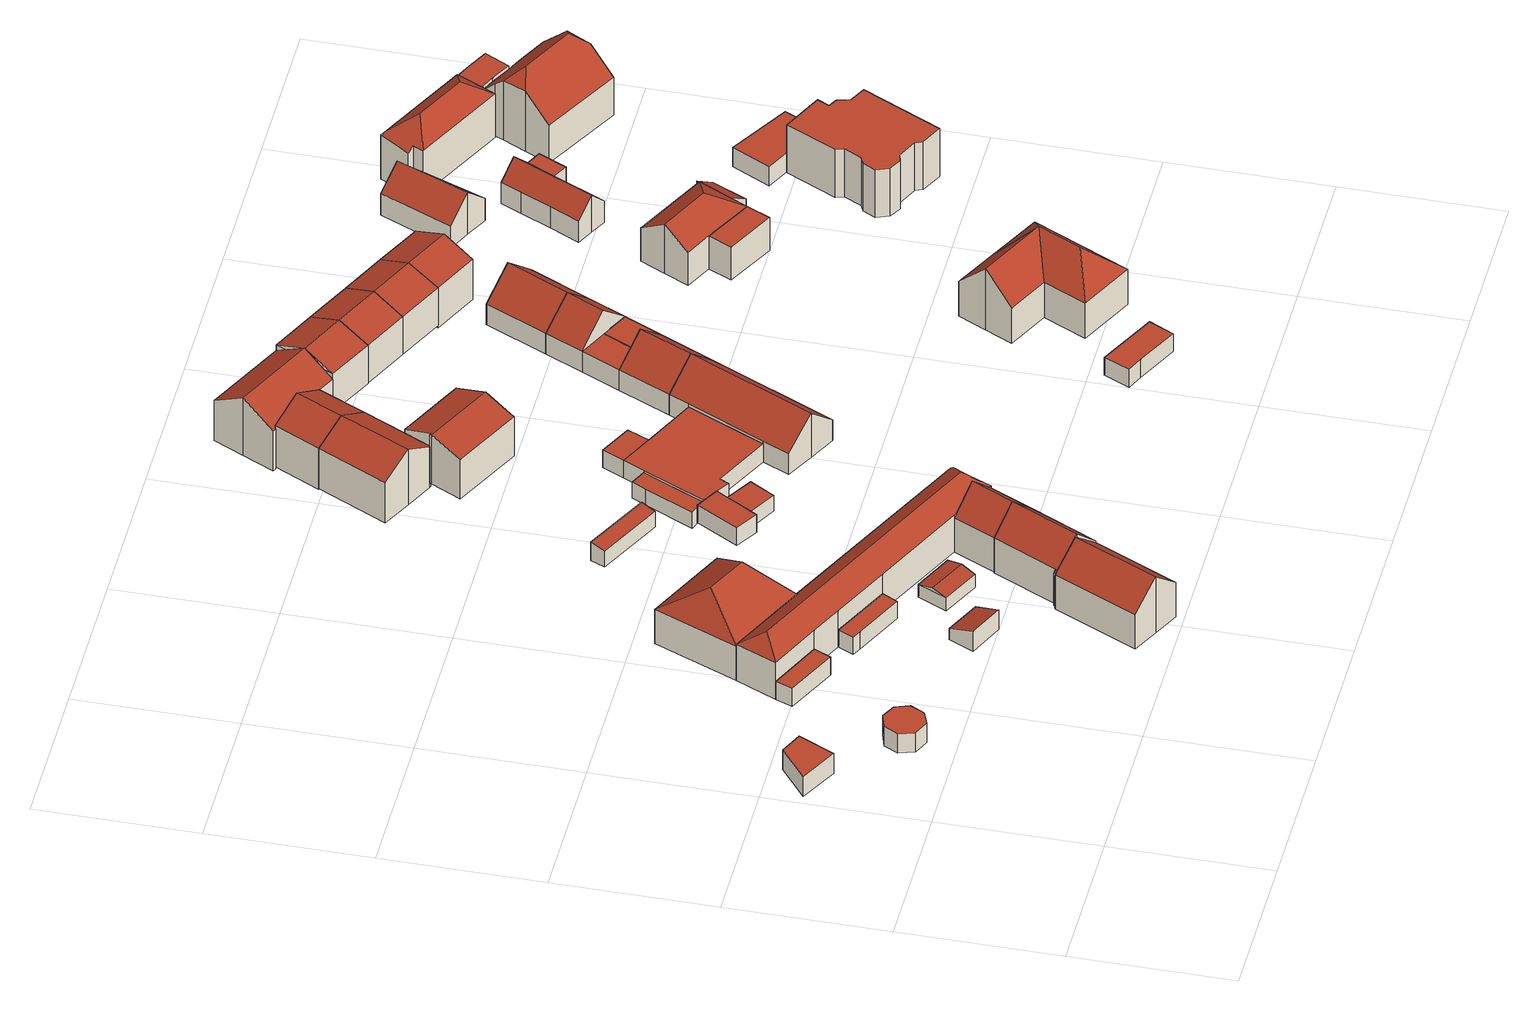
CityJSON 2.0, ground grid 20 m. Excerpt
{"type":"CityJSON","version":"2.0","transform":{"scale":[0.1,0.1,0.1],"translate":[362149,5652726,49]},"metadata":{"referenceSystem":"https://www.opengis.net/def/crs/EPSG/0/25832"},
"CityObjects":{
"building1":{"type":"Building","attributes":{"Geometrietyp2DReferenz":"3000","Gemeindeschluessel":"05315000","function":"31001_2723","roofType":"1000","measuredHeight":2.85,"storeysAboveGround":1},"address":[{"country":"Germany","locality":"Köln","thoroughfareNumber":"23","thoroughfareName":"Am Kunstfeld"}],"geometry":[{"type":"Solid","lod":"2","boundaries":[[[[0,1,2,3]],[[4,5,1,0]],[[6,7,5,4]],[[3,2,7,6]],[[4,0,3,6]],[[1,5,7,2]]]],"semantics":{"surfaces":[{"type":"WallSurface"},{"type":"RoofSurface"},{"type":"GroundSurface"}],"values":[[0,0,0,0,1,2]]}}]},
"building2":{"type":"Building","attributes":{"Geometrietyp2DReferenz":"3000","Gemeindeschluessel":"05315000","function":"31001_2740","roofType":"1000","measuredHeight":2.87,"storeysAboveGround":1},"address":[{"country":"Germany","locality":"Köln","thoroughfareNumber":"23","thoroughfareName":"Am Kunstfeld"}],"geometry":[{"type":"Solid","lod":"2","boundaries":[[[[8,9,10,11]],[[12,13,9,8]],[[14,15,13,12]],[[16,17,15,14]],[[18,19,17,16]],[[20,21,19,18]],[[22,23,21,20]],[[11,10,23,22]],[[20,18,16,14,12,8,11,22]],[[9,13,15,17,19,21,23,10]]]],"semantics":{"surfaces":[{"type":"WallSurface"},{"type":"RoofSurface"},{"type":"GroundSurface"}],"values":[[0,0,0,0,0,0,0,0,1,2]]}}]},
"building3":{"type":"Building","attributes":{"Geometrietyp2DReferenz":"3000","Gemeindeschluessel":"05315000","function":"31001_1010","roofType":"1000","measuredHeight":2.62,"storeysAboveGround":1},"address":[{"country":"Germany","locality":"Köln","thoroughfareNumber":"29","thoroughfareName":"Am Kunstfeld"}],"geometry":[{"type":"Solid","lod":"2","boundaries":[[[[24,25,26,27]],[[28,29,25,24]],[[30,31,29,28]],[[27,26,31,30]],[[28,24,27,30]],[[25,29,31,26]]]],"semantics":{"surfaces":[{"type":"WallSurface"},{"type":"RoofSurface"},{"type":"GroundSurface"}],"values":[[0,0,0,0,1,2]]}}]},
"building4":{"type":"Building","attributes":{"Geometrietyp2DReferenz":"3000","Gemeindeschluessel":"05315000","function":"31001_2000","roofType":"2100","measuredHeight":2.95,"storeysAboveGround":1},"address":[{"country":"Germany","locality":"Köln","thoroughfareNumber":"25","thoroughfareName":"Am Kunstfeld"}],"geometry":[{"type":"Solid","lod":"2","boundaries":[[[[32,33,34,35]],[[36,37,33,32]],[[38,39,37,36]],[[35,34,39,38]],[[36,32,35,38]],[[33,37,39,34]]]],"semantics":{"surfaces":[{"type":"WallSurface"},{"type":"RoofSurface"},{"type":"GroundSurface"}],"values":[[0,0,0,0,1,2]]}}]},
"building5":{"type":"Building","attributes":{"Geometrietyp2DReferenz":"3000","Gemeindeschluessel":"05315000","function":"31001_1010","roofType":"1000","measuredHeight":2.53,"storeysAboveGround":1},"address":[{"country":"Germany","locality":"Köln","thoroughfareNumber":"23","thoroughfareName":"Am Kunstfeld"}],"geometry":[{"type":"Solid","lod":"2","boundaries":[[[[40,41,42,43]],[[44,45,41,40]],[[46,47,45,44]],[[48,49,47,46]],[[43,42,49,48]],[[46,44,40,43,48]],[[41,45,47,49,42]]]],"semantics":{"surfaces":[{"type":"WallSurface"},{"type":"RoofSurface"},{"type":"GroundSurface"}],"values":[[0,0,0,0,0,1,2]]}}]},
"building6":{"type":"Building","attributes":{"Geometrietyp2DReferenz":"3000","Gemeindeschluessel":"05315000","function":"31001_1120","roofType":"3200","measuredHeight":9.01,"storeysAboveGround":1},"address":[{"country":"Germany","locality":"Köln","thoroughfareNumber":"39","thoroughfareName":"Am Kunstfeld"}],"geometry":[{"type":"Solid","lod":"2","boundaries":[[[[50,51,52,53]],[[54,55,51,50]],[[56,57,55,54]],[[58,59,57,56]],[[53,52,59,58]],[[60,54,50,61]],[[50,53,61]],[[61,53,58,60]],[[58,56,54,60]],[[51,55,57,59,52]]]],"semantics":{"surfaces":[{"type":"WallSurface"},{"type":"RoofSurface"},{"type":"GroundSurface"}],"values":[[0,0,0,0,0,1,1,1,1,2]]}}]},
"building7":{"type":"Building","attributes":{"Geometrietyp2DReferenz":"3000","Gemeindeschluessel":"05315000","function":"31001_1010","roofType":"3100","measuredHeight":8.14,"storeysAboveGround":2},"address":[{"country":"Germany","locality":"Köln","thoroughfareNumber":"23","thoroughfareName":"Am Kunstfeld"}],"geometry":[{"type":"Solid","lod":"2","boundaries":[[[[62,63,64,65]],[[66,67,63,62]],[[68,69,67,66]],[[70,71,69,68]],[[72,73,71,70]],[[74,75,73,72]],[[76,77,75,74]],[[65,64,77,76]],[[70,68,66,62,65,72]],[[76,74,72,65]],[[63,67,69,71,73,75,77,64]]]],"semantics":{"surfaces":[{"type":"WallSurface"},{"type":"RoofSurface"},{"type":"GroundSurface"}],"values":[[0,0,0,0,0,0,0,0,1,1,2]]}}]},
"building8":{"type":"Building","attributes":{"Geometrietyp2DReferenz":"3000","Gemeindeschluessel":"05315000","function":"31001_1010","roofType":"3200","measuredHeight":7.29,"storeysAboveGround":2},"address":[{"country":"Germany","locality":"Köln","thoroughfareNumber":"37","thoroughfareName":"Am Kunstfeld"},{"country":"Germany","locality":"Köln","thoroughfareNumber":"33","thoroughfareName":"Am Kunstfeld"},{"country":"Germany","locality":"Köln","thoroughfareNumber":"29","thoroughfareName":"Am Kunstfeld"},{"country":"Germany","locality":"Köln","thoroughfareNumber":"31","thoroughfareName":"Am Kunstfeld"},{"country":"Germany","locality":"Köln","thoroughfareNumber":"35","thoroughfareName":"Am Kunstfeld"},{"country":"Germany","locality":"Köln","thoroughfareNumber":"37a","thoroughfareName":"Am Kunstfeld"}],"geometry":[{"type":"Solid","lod":"2","boundaries":[[[[78,41,79,80]],[[81,42,41,78]],[[82,25,42,81]],[[83,26,25,82]],[[84,52,26,83]],[[85,59,52,84]],[[86,57,59,85]],[[87,88,57,86]],[[89,90,88,87]],[[91,92,90,89]],[[93,94,92,91]],[[80,79,94,93]],[[95,89,87,86,85,84,96]],[[84,83,96]],[[96,83,82,81,78,80,93,95]],[[93,91,89,95]],[[41,42,25,26,52,59,57,88,90,92,94,79]]]],"semantics":{"surfaces":[{"type":"WallSurface"},{"type":"RoofSurface"},{"type":"GroundSurface"}],"values":[[0,0,0,0,0,0,0,0,0,0,0,0,1,1,1,1,2]]}}]},
"building9":{"type":"Building","attributes":{"Geometrietyp2DReferenz":"3000","Gemeindeschluessel":"05315000","function":"31001_2463","roofType":"3100","measuredHeight":2.42,"storeysAboveGround":1},"address":[{"country":"Germany","locality":"Köln","thoroughfareNumber":"27","thoroughfareName":"Am Kunstfeld"}],"geometry":[{"type":"Solid","lod":"2","boundaries":[[[[97,98,99,100]],[[101,102,98,97]],[[103,104,102,101]],[[100,99,104,103]],[[97,105,101]],[[103,106,100]],[[100,106,105,97]],[[101,105,106,103]],[[98,102,104,99]]]],"semantics":{"surfaces":[{"type":"WallSurface"},{"type":"RoofSurface"},{"type":"GroundSurface"}],"values":[[0,0,0,0,0,0,1,1,2]]}}]},
"building10":{"type":"Building","attributes":{"Geometrietyp2DReferenz":"3000","Gemeindeschluessel":"05315000","function":"31001_1010","roofType":"3100","measuredHeight":8.28,"storeysAboveGround":2},"address":[{"country":"Germany","locality":"Köln","thoroughfareNumber":"25","thoroughfareName":"Am Kunstfeld"}],"geometry":[{"type":"Solid","lod":"2","boundaries":[[[[107,108,109,110]],[[111,112,108,107]],[[113,114,112,111]],[[115,116,114,113]],[[117,118,116,115]],[[119,120,118,117]],[[121,122,120,119]],[[123,124,122,121]],[[125,126,124,123]],[[110,109,126,125]],[[119,117,115,113,111,107,110,121]],[[125,123,121,110]],[[108,112,114,116,118,120,122,124,126,109]]]],"semantics":{"surfaces":[{"type":"WallSurface"},{"type":"RoofSurface"},{"type":"GroundSurface"}],"values":[[0,0,0,0,0,0,0,0,0,0,1,1,2]]}}]},
"building11":{"type":"Building","attributes":{"Geometrietyp2DReferenz":"3000","Gemeindeschluessel":"05315000","function":"31001_1010","roofType":"3100","measuredHeight":8.18,"storeysAboveGround":2},"address":[{"country":"Germany","locality":"Köln","thoroughfareNumber":"27","thoroughfareName":"Am Kunstfeld"}],"geometry":[{"type":"Solid","lod":"2","boundaries":[[[[123,127,94,128]],[[119,129,127,123]],[[130,79,129,119]],[[128,94,79,130]],[[123,121,119]],[[130,131,128]],[[128,131,121,123]],[[119,121,131,130]],[[127,129,79,94]]]],"semantics":{"surfaces":[{"type":"WallSurface"},{"type":"RoofSurface"},{"type":"GroundSurface"}],"values":[[0,0,0,0,0,0,1,1,2]]}}]},
"building12":{"type":"Building","attributes":{"Geometrietyp2DReferenz":"3000","Gemeindeschluessel":"05315000","function":"31001_2612","roofType":"2100","measuredHeight":2.7,"storeysAboveGround":1},"address":[{"country":"Germany","locality":"Köln","thoroughfareNumber":"23","thoroughfareName":"Am Kunstfeld"}],"geometry":[{"type":"Solid","lod":"2","boundaries":[[[[132,133,134,135]],[[136,137,133,132]],[[138,139,137,136]],[[135,134,139,138]],[[136,132,135,138]],[[133,137,139,134]]]],"semantics":{"surfaces":[{"type":"WallSurface"},{"type":"RoofSurface"},{"type":"GroundSurface"}],"values":[[0,0,0,0,1,2]]}}]},
"building13":{"type":"Building","attributes":{"Geometrietyp2DReferenz":"3000","Gemeindeschluessel":"05315000","function":"31001_2463","roofType":"1000","measuredHeight":2.66,"storeysAboveGround":1},"address":[{"country":"Germany","locality":"Köln","thoroughfareNumber":"41","thoroughfareName":"Am Kunstfeld"}],"geometry":[{"type":"Solid","lod":"2","boundaries":[[[[140,141,142,143]],[[144,145,141,140]],[[146,147,145,144]],[[148,149,147,146]],[[150,151,149,148]],[[152,153,151,150]],[[143,142,153,152]],[[150,148,146,144,140,143,152]],[[141,145,147,149,151,153,142]]]],"semantics":{"surfaces":[{"type":"WallSurface"},{"type":"RoofSurface"},{"type":"GroundSurface"}],"values":[[0,0,0,0,0,0,0,1,2]]}}]},
"building14":{"type":"Building","attributes":{"Geometrietyp2DReferenz":"3000","Gemeindeschluessel":"05315000","function":"31001_2000","roofType":"1000","measuredHeight":2.27,"storeysAboveGround":1},"address":[{"country":"Germany","locality":"Köln","thoroughfareNumber":"23","thoroughfareName":"Am Kunstfeld"}],"geometry":[{"type":"Solid","lod":"2","boundaries":[[[[154,145,147,155]],[[156,157,145,154]],[[158,159,157,156]],[[160,149,159,158]],[[155,147,149,160]],[[158,156,154,155,160]],[[145,157,159,149,147]]]],"semantics":{"surfaces":[{"type":"WallSurface"},{"type":"RoofSurface"},{"type":"GroundSurface"}],"values":[[0,0,0,0,0,1,2]]}}]},
"building15":{"type":"Building","attributes":{"Gemeindeschluessel":"05315000","Geometrietyp2DReferenz":"3000","function":"31001_1120"},"address":[{"country":"Germany","locality":"Köln","thoroughfareNumber":"41","thoroughfareName":"Am Kunstfeld"}],"children":["building15-1","building15-2","building15-3"]},
"building15-1":{"type":"BuildingPart","attributes":{"roofType":"1000","measuredHeight":2.6,"storeysAboveGround":1},"parents":["building15"],"geometry":[{"type":"MultiSurface","lod":"2","boundaries":[[[161,162,163,164]],[[165,166,162,161]],[[167,168,166,165]],[[169,170,171,172]],[[173,174,175,176]],[[177,178,174,173]],[[164,163,178,177]],[[173,176,169,172,167,165,161,164,177]],[[162,166,168,171,170,175,174,178,163]],[[167,172,179,180,181]],[[181,180,182,168]],[[180,179,171,182]],[[176,175,170,169]]],"semantics":{"surfaces":[{"type":"WallSurface"},{"type":"RoofSurface"},{"type":"GroundSurface"},{"type":"ClosureSurface"}],"values":[0,0,0,0,0,0,0,1,2,0,3,3,3]}}]},
"building15-2":{"type":"BuildingPart","attributes":{"roofType":"1000","measuredHeight":2.33,"storeysAboveGround":1},"parents":["building15"],"geometry":[{"type":"Solid","lod":"2","boundaries":[[[[181,168,182,180]],[[183,184,168,181]],[[185,186,184,183]],[[187,188,186,185]],[[189,190,188,187]],[[179,171,190,189]],[[189,187,185,183,181,180,179]],[[168,184,186,188,190,171,182]],[[171,179,180,182]]]],"semantics":{"surfaces":[{"type":"WallSurface"},{"type":"RoofSurface"},{"type":"GroundSurface"},{"type":"ClosureSurface"}],"values":[[0,0,0,0,0,0,1,2,3]]}}]},
"building15-3":{"type":"BuildingPart","attributes":{"roofType":"1000","measuredHeight":2.6,"storeysAboveGround":1},"parents":["building15"],"geometry":[{"type":"Solid","lod":"2","boundaries":[[[[191,192,170,169]],[[193,194,192,191]],[[176,175,194,193]],[[193,191,169,176]],[[192,194,175,170]],[[169,170,175,176]]]],"semantics":{"surfaces":[{"type":"WallSurface"},{"type":"RoofSurface"},{"type":"GroundSurface"},{"type":"ClosureSurface"}],"values":[[0,0,0,1,2,3]]}}]},
"building16":{"type":"Building","attributes":{"Geometrietyp2DReferenz":"3000","Gemeindeschluessel":"05315000","function":"31001_1010","roofType":"3100","measuredHeight":8.12,"storeysAboveGround":1},"address":[{"country":"Germany","locality":"Köln","thoroughfareNumber":"43d","thoroughfareName":"Am Kunstfeld"}],"geometry":[{"type":"Solid","lod":"2","boundaries":[[[[195,196,197,198]],[[199,200,196,195]],[[201,202,200,199]],[[203,204,202,201]],[[205,206,204,203]],[[207,208,206,205]],[[209,210,208,207]],[[211,212,210,209]],[[198,197,212,211]],[[199,195,198,201]],[[211,209,207,205,203,201,198]],[[196,200,202,204,206,208,210,212,197]]]],"semantics":{"surfaces":[{"type":"WallSurface"},{"type":"RoofSurface"},{"type":"GroundSurface"}],"values":[[0,0,0,0,0,0,0,0,0,1,1,2]]}}]},
"building17":{"type":"Building","attributes":{"Geometrietyp2DReferenz":"3000","Gemeindeschluessel":"05315000","function":"31001_1010","roofType":"3100","measuredHeight":7.18,"storeysAboveGround":1},"address":[{"country":"Germany","locality":"Köln","thoroughfareNumber":"43c","thoroughfareName":"Am Kunstfeld"}],"geometry":[{"type":"Solid","lod":"2","boundaries":[[[[213,214,215,216]],[[217,218,214,213]],[[219,220,218,217]],[[221,222,220,219]],[[223,224,222,221]],[[225,226,224,223]],[[227,228,226,225]],[[216,215,228,227]],[[216,227,225,213]],[[223,221,219,217,213,225]],[[214,218,220,222,224,226,228,215]]]],"semantics":{"surfaces":[{"type":"WallSurface"},{"type":"RoofSurface"},{"type":"GroundSurface"}],"values":[[0,0,0,0,0,0,0,0,1,1,2]]}}]},
"building18":{"type":"Building","attributes":{"Geometrietyp2DReferenz":"3000","Gemeindeschluessel":"05315000","function":"31001_1010","roofType":"3100","measuredHeight":8.17,"storeysAboveGround":1},"address":[{"country":"Germany","locality":"Köln","thoroughfareNumber":"43e","thoroughfareName":"Am Kunstfeld"}],"geometry":[{"type":"Solid","lod":"2","boundaries":[[[[199,229,230,201]],[[231,232,229,199]],[[233,234,232,231]],[[235,236,234,233]],[[237,238,236,235]],[[205,239,238,237]],[[203,240,239,205]],[[201,230,240,203]],[[233,231,199,201,235]],[[203,205,237,235,201]],[[229,232,234,236,238,239,240,230]]]],"semantics":{"surfaces":[{"type":"WallSurface"},{"type":"RoofSurface"},{"type":"GroundSurface"}],"values":[[0,0,0,0,0,0,0,0,1,1,2]]}}]},
"building19":{"type":"Building","attributes":{"Geometrietyp2DReferenz":"3000","Gemeindeschluessel":"05315000","function":"31001_2081","roofType":"3100","measuredHeight":6.49,"storeysAboveGround":1},"address":[{"country":"Germany","locality":"Köln","thoroughfareNumber":"41","thoroughfareName":"Am Kunstfeld"}],"geometry":[{"type":"Solid","lod":"2","boundaries":[[[[241,242,243,244]],[[245,178,242,241]],[[246,174,178,245]],[[247,248,174,246]],[[249,250,248,247]],[[251,252,250,249]],[[253,254,252,251]],[[244,243,254,253]],[[247,246,245,241,244,249]],[[253,251,249,244]],[[242,178,174,248,250,252,254,243]]]],"semantics":{"surfaces":[{"type":"WallSurface"},{"type":"RoofSurface"},{"type":"GroundSurface"}],"values":[[0,0,0,0,0,0,0,0,1,1,2]]}}]},
"building20":{"type":"Building","attributes":{"Geometrietyp2DReferenz":"3000","Gemeindeschluessel":"05315000","function":"31001_1010","roofType":"3100","measuredHeight":8.32,"storeysAboveGround":1},"address":[{"country":"Germany","locality":"Köln","thoroughfareNumber":"43f","thoroughfareName":"Am Kunstfeld"}],"geometry":[{"type":"Solid","lod":"2","boundaries":[[[[255,256,257,258]],[[259,260,256,255]],[[261,262,260,259]],[[263,264,262,261]],[[265,266,264,263]],[[267,268,266,265]],[[269,270,268,267]],[[271,272,270,269]],[[273,274,272,271]],[[258,257,274,273]],[[261,259,255,258,273,271,269,263]],[[267,265,263,269]],[[256,260,262,264,266,268,270,272,274,257]]]],"semantics":{"surfaces":[{"type":"WallSurface"},{"type":"RoofSurface"},{"type":"GroundSurface"}],"values":[[0,0,0,0,0,0,0,0,0,0,1,1,2]]}}]},
"building21":{"type":"Building","attributes":{"Geometrietyp2DReferenz":"3000","Gemeindeschluessel":"05315000","function":"31001_2463","roofType":"1000","measuredHeight":2.58,"storeysAboveGround":1},"address":[{"country":"Germany","locality":"Köln","thoroughfareNumber":"21c","thoroughfareName":"Am Kunstfeld"}],"geometry":[{"type":"Solid","lod":"2","boundaries":[[[[275,276,277,278]],[[279,280,276,275]],[[281,282,280,279]],[[283,284,282,281]],[[278,277,284,283]],[[281,279,275,278,283]],[[276,280,282,284,277]]]],"semantics":{"surfaces":[{"type":"WallSurface"},{"type":"RoofSurface"},{"type":"GroundSurface"}],"values":[[0,0,0,0,0,1,2]]}}]},
"building22":{"type":"Building","attributes":{"Gemeindeschluessel":"05315000","Geometrietyp2DReferenz":"3000","function":"31001_1010"},"address":[{"country":"Germany","locality":"Köln","thoroughfareNumber":"43","thoroughfareName":"Am Kunstfeld"}],"children":["building22-1","building22-2"]},
"building22-1":{"type":"BuildingPart","attributes":{"roofType":"3100","measuredHeight":6.46,"storeysAboveGround":1},"parents":["building22"],"geometry":[{"type":"MultiSurface","lod":"2","boundaries":[[[251,252,285,286]],[[247,248,252,251]],[[287,288,248,247]],[[251,249,247]],[[287,289,286]],[[286,289,249,251]],[[247,249,289,287]],[[252,248,288,285]],[[287,290,291,288]],[[285,291,290,286]]],"semantics":{"surfaces":[{"type":"WallSurface"},{"type":"RoofSurface"},{"type":"GroundSurface"},{"type":"ClosureSurface"}],"values":[0,0,0,0,0,1,1,2,0,3]}}]},
"building22-2":{"type":"BuildingPart","attributes":{"roofType":"1000","measuredHeight":2.99,"storeysAboveGround":1},"parents":["building22"],"geometry":[{"type":"Solid","lod":"2","boundaries":[[[[292,293,294,295]],[[286,285,293,292]],[[295,294,291,290]],[[286,292,295,290]],[[293,285,291,294]],[[290,291,285,286]]]],"semantics":{"surfaces":[{"type":"WallSurface"},{"type":"RoofSurface"},{"type":"GroundSurface"},{"type":"ClosureSurface"}],"values":[[0,0,0,1,2,3]]}}]},
"building23":{"type":"Building","attributes":{"Geometrietyp2DReferenz":"3000","Gemeindeschluessel":"05315000","function":"31001_1010","roofType":"3100","measuredHeight":7.18,"storeysAboveGround":1},"address":[{"country":"Germany","locality":"Köln","thoroughfareNumber":"43g","thoroughfareName":"Am Kunstfeld"}],"geometry":[{"type":"Solid","lod":"2","boundaries":[[[[296,297,298,299]],[[300,301,297,296]],[[302,303,301,300]],[[299,298,303,302]],[[296,304,300]],[[302,305,299]],[[299,305,304,296]],[[300,304,305,302]],[[297,301,303,298]]]],"semantics":{"surfaces":[{"type":"WallSurface"},{"type":"RoofSurface"},{"type":"GroundSurface"}],"values":[[0,0,0,0,0,0,1,1,2]]}}]},
"building24":{"type":"Building","attributes":{"Gemeindeschluessel":"05315000","Geometrietyp2DReferenz":"3000","function":"31001_1010"},"address":[{"country":"Germany","locality":"Köln","thoroughfareNumber":"43a","thoroughfareName":"Am Kunstfeld"}],"children":["building24-1","building24-2"]},
"building24-1":{"type":"BuildingPart","attributes":{"roofType":"3100","measuredHeight":6.49,"storeysAboveGround":1},"parents":["building24"],"geometry":[{"type":"MultiSurface","lod":"2","boundaries":[[[292,293,306,307]],[[308,309,310,311]],[[307,306,309,308]],[[292,312,311]],[[308,313,307]],[[307,313,312,292]],[[311,312,313,308]],[[293,310,309,306]],[[292,295,294,293]],[[310,294,295,311]]],"semantics":{"surfaces":[{"type":"WallSurface"},{"type":"RoofSurface"},{"type":"GroundSurface"},{"type":"ClosureSurface"}],"values":[0,0,0,0,0,1,1,2,0,3]}}]},
"building24-2":{"type":"BuildingPart","attributes":{"roofType":"1000","measuredHeight":2.94,"storeysAboveGround":1},"parents":["building24"],"geometry":[{"type":"Solid","lod":"2","boundaries":[[[[287,288,291,290]],[[311,310,288,287]],[[290,291,294,295]],[[311,287,290,295]],[[288,310,294,291]],[[295,294,310,311]]]],"semantics":{"surfaces":[{"type":"WallSurface"},{"type":"RoofSurface"},{"type":"GroundSurface"},{"type":"ClosureSurface"}],"values":[[0,0,0,1,2,3]]}}]},
"building25":{"type":"Building","attributes":{"Geometrietyp2DReferenz":"3000","Gemeindeschluessel":"05315000","function":"31001_1010","roofType":"3100","measuredHeight":7.18,"storeysAboveGround":1},"address":[{"country":"Germany","locality":"Köln","thoroughfareNumber":"43h","thoroughfareName":"Am Kunstfeld"}],"geometry":[{"type":"Solid","lod":"2","boundaries":[[[[314,315,316,296]],[[317,318,315,314]],[[300,319,318,317]],[[296,316,319,300]],[[314,320,317]],[[300,304,296]],[[296,304,320,314]],[[317,320,304,300]],[[315,318,319,316]]]],"semantics":{"surfaces":[{"type":"WallSurface"},{"type":"RoofSurface"},{"type":"GroundSurface"}],"values":[[0,0,0,0,0,0,1,1,2]]}}]},
"building26":{"type":"Building","attributes":{"Gemeindeschluessel":"05315000","Geometrietyp2DReferenz":"3000","function":"31001_1010"},"address":[{"country":"Germany","locality":"Köln","thoroughfareNumber":"21d","thoroughfareName":"Am Kunstfeld"}],"children":["building26-1","building26-2"]},
"building26-1":{"type":"BuildingPart","attributes":{"roofType":"3200","measuredHeight":8.91,"storeysAboveGround":1},"parents":["building26"],"geometry":[{"type":"Solid","lod":"2","boundaries":[[[[321,322,323,324]],[[325,326,322,321]],[[327,328,326,325]],[[329,330,328,327]],[[324,323,330,329]],[[331,327,325,332]],[[325,321,332]],[[332,321,324,329,331]],[[329,327,331]],[[322,326,328,330,323]]]],"semantics":{"surfaces":[{"type":"WallSurface"},{"type":"RoofSurface"},{"type":"GroundSurface"}],"values":[[0,0,0,0,0,1,1,1,1,2]]}}]},
"building26-2":{"type":"BuildingPart","attributes":{"roofType":"5000","measuredHeight":8.85,"storeysAboveGround":1},"parents":["building26"],"geometry":[{"type":"Solid","lod":"2","boundaries":[[[[333,334,335,336]],[[337,338,334,333]],[[321,322,338,337]],[[324,323,322,321]],[[336,335,323,324]],[[333,336,324,339]],[[324,321,339]],[[321,337,333,339]],[[334,338,322,323,335]]]],"semantics":{"surfaces":[{"type":"WallSurface"},{"type":"RoofSurface"},{"type":"GroundSurface"}],"values":[[0,0,0,0,0,1,1,1,2]]}}]},
"building27":{"type":"Building","attributes":{"Geometrietyp2DReferenz":"3000","Gemeindeschluessel":"05315000","function":"31001_1010","roofType":"3100","measuredHeight":7.15,"storeysAboveGround":1},"address":[{"country":"Germany","locality":"Köln","thoroughfareNumber":"43i","thoroughfareName":"Am Kunstfeld"}],"geometry":[{"type":"Solid","lod":"2","boundaries":[[[[340,341,315,314]],[[342,343,341,340]],[[317,318,343,342]],[[314,315,318,317]],[[340,344,342]],[[317,320,314]],[[314,320,344,340]],[[342,344,320,317]],[[341,343,318,315]]]],"semantics":{"surfaces":[{"type":"WallSurface"},{"type":"RoofSurface"},{"type":"GroundSurface"}],"values":[[0,0,0,0,0,0,1,1,2]]}}]},
"building28":{"type":"Building","attributes":{"Geometrietyp2DReferenz":"3000","Gemeindeschluessel":"05315000","function":"31001_1010","roofType":"3100","measuredHeight":6.48,"storeysAboveGround":1},"address":[{"country":"Germany","locality":"Köln","thoroughfareNumber":"43b","thoroughfareName":"Am Kunstfeld"}],"geometry":[{"type":"Solid","lod":"2","boundaries":[[[[313,345,306,307]],[[308,309,345,313]],[[346,347,309,308]],[[348,349,347,346]],[[350,351,349,348]],[[352,353,351,350]],[[354,355,353,352]],[[307,306,355,354]],[[348,346,308,313,350]],[[307,354,352,350,313]],[[345,309,347,349,351,353,355,306]]]],"semantics":{"surfaces":[{"type":"WallSurface"},{"type":"RoofSurface"},{"type":"GroundSurface"}],"values":[[0,0,0,0,0,0,0,0,1,1,2]]}}]},
"building29":{"type":"Building","attributes":{"Geometrietyp2DReferenz":"3000","Gemeindeschluessel":"05315000","function":"31001_1010","roofType":"3100","measuredHeight":7.52,"storeysAboveGround":1},"address":[{"country":"Germany","locality":"Köln","thoroughfareNumber":"43k","thoroughfareName":"Am Kunstfeld"}],"geometry":[{"type":"Solid","lod":"2","boundaries":[[[[356,357,358,340]],[[359,360,357,356]],[[342,361,360,359]],[[340,358,361,342]],[[356,362,359]],[[342,344,340]],[[340,344,362,356]],[[359,362,344,342]],[[357,360,361,358]]]],"semantics":{"surfaces":[{"type":"WallSurface"},{"type":"RoofSurface"},{"type":"GroundSurface"}],"values":[[0,0,0,0,0,0,1,1,2]]}}]},
"building30":{"type":"Building","attributes":{"Gemeindeschluessel":"05315000","Geometrietyp2DReferenz":"3000","function":"31001_1010"},"address":[{"country":"Germany","locality":"Köln","thoroughfareNumber":"21f","thoroughfareName":"Am Kunstfeld"}],"children":["building30-1","building30-2"]},
"building30-1":{"type":"BuildingPart","attributes":{"roofType":"5000","measuredHeight":7.19,"storeysAboveGround":1},"parents":["building30"],"geometry":[{"type":"Solid","lod":"2","boundaries":[[[[363,364,365,366]],[[367,368,364,363]],[[369,370,368,367]],[[371,372,370,369]],[[373,374,372,371]],[[366,365,375,376]],[[363,366,376,373,377]],[[373,371,369,377]],[[369,367,363,377]],[[364,368,370,372,374,375,365]],[[376,375,374,373]]]],"semantics":{"surfaces":[{"type":"WallSurface"},{"type":"RoofSurface"},{"type":"GroundSurface"},{"type":"ClosureSurface"}],"values":[[0,0,0,0,0,0,1,1,1,2,3]]}}]},
"building30-2":{"type":"BuildingPart","attributes":{"roofType":"1000","measuredHeight":4.77,"storeysAboveGround":1},"parents":["building30"],"geometry":[{"type":"Solid","lod":"2","boundaries":[[[[376,375,378,379]],[[380,381,374,373]],[[379,378,381,380]],[[373,376,379,380]],[[375,374,381,378]],[[373,374,375,376]]]],"semantics":{"surfaces":[{"type":"WallSurface"},{"type":"RoofSurface"},{"type":"GroundSurface"},{"type":"ClosureSurface"}],"values":[[0,0,0,1,2,3]]}}]},
"building31":{"type":"Building","attributes":{"Geometrietyp2DReferenz":"3000","Gemeindeschluessel":"05315000","function":"51009_1611","roofType":"2100","measuredHeight":4.7},"geometry":[{"type":"Solid","lod":"2","boundaries":[[[[382,370,372,383]],[[384,385,370,382]],[[386,387,385,384]],[[388,389,387,386]],[[383,372,389,388]],[[386,384,382,383,388]],[[370,385,387,389,372]]]],"semantics":{"surfaces":[{"type":"WallSurface"},{"type":"RoofSurface"},{"type":"GroundSurface"}],"values":[[0,0,0,0,0,1,2]]}}]},
"building32":{"type":"Building","attributes":{"Geometrietyp2DReferenz":"3000","Gemeindeschluessel":"05315000","function":"31001_1010","roofType":"3100","measuredHeight":6.15,"storeysAboveGround":1},"address":[{"country":"Germany","locality":"Köln","thoroughfareNumber":"45","thoroughfareName":"Am Kunstfeld"}],"geometry":[{"type":"Solid","lod":"2","boundaries":[[[[390,391,392,393]],[[394,395,391,390]],[[396,397,395,394]],[[398,399,397,396]],[[400,401,399,398]],[[402,403,401,400]],[[404,405,403,402]],[[393,392,405,404]],[[398,396,394,400]],[[390,393,404,402,400,394]],[[391,395,397,399,401,403,405,392]]]],"semantics":{"surfaces":[{"type":"WallSurface"},{"type":"RoofSurface"},{"type":"GroundSurface"}],"values":[[0,0,0,0,0,0,0,0,1,1,2]]}}]},
"building33":{"type":"Building","attributes":{"Gemeindeschluessel":"05315000","Geometrietyp2DReferenz":"3000","function":"31001_1010"},"address":[{"country":"Germany","locality":"Köln","thoroughfareNumber":"47","thoroughfareName":"Am Kunstfeld"}],"children":["building33-1","building33-2"]},
"building33-1":{"type":"BuildingPart","attributes":{"roofType":"3100","measuredHeight":5.42,"storeysAboveGround":1},"parents":["building33"],"geometry":[{"type":"MultiSurface","lod":"2","boundaries":[[[406,407,408,409]],[[410,411,407,406]],[[412,413,411,410]],[[414,415,413,412]],[[416,417,415,414]],[[418,419,417,416]],[[420,421,419,418]],[[409,408,422,423]],[[409,423,420,418,406]],[[416,414,412,410,406,418]],[[407,411,413,415,417,419,421,422,408]],[[424,425,422,421]],[[420,423,426,427]],[[425,424,427,426]]],"semantics":{"surfaces":[{"type":"WallSurface"},{"type":"RoofSurface"},{"type":"GroundSurface"},{"type":"ClosureSurface"}],"values":[0,0,0,0,0,0,0,0,1,1,2,0,0,3]}}]},
"building33-2":{"type":"BuildingPart","attributes":{"roofType":"1000","measuredHeight":2.54,"storeysAboveGround":1},"address":[{"country":"Germany","locality":"Köln","thoroughfareNumber":"47","thoroughfareName":"Am Kunstfeld"}],"parents":["building33"],"geometry":[{"type":"Solid","lod":"2","boundaries":[[[[428,429,424,427]],[[430,431,429,428]],[[426,425,431,430]],[[428,427,426,430]],[[424,429,431,425]],[[426,427,424,425]]]],"semantics":{"surfaces":[{"type":"WallSurface"},{"type":"RoofSurface"},{"type":"GroundSurface"},{"type":"ClosureSurface"}],"values":[[0,0,0,1,2,3]]}}]},
"building34":{"type":"Building","attributes":{"Geometrietyp2DReferenz":"3000","Gemeindeschluessel":"05315000","function":"31001_1120","roofType":"1000","measuredHeight":6.97,"storeysAboveGround":1},"address":[{"country":"Germany","locality":"Köln","thoroughfareNumber":"21e","thoroughfareName":"Am Kunstfeld"}],"geometry":[{"type":"Solid","lod":"2","boundaries":[[[[432,433,434,435]],[[436,437,433,432]],[[438,439,437,436]],[[440,441,439,438]],[[442,443,441,440]],[[444,445,443,442]],[[446,447,445,444]],[[448,449,447,446]],[[450,451,449,448]],[[452,453,451,450]],[[454,455,453,452]],[[456,457,455,454]],[[458,459,457,456]],[[460,461,459,458]],[[462,463,461,460]],[[464,465,463,462]],[[435,434,465,464]],[[462,460,458,456,454,452,450,448,446,444,442,440,438,436,432,435,464]],[[433,437,439,441,443,445,447,449,451,453,455,457,459,461,463,465,434]]]],"semantics":{"surfaces":[{"type":"WallSurface"},{"type":"RoofSurface"},{"type":"GroundSurface"}],"values":[[0,0,0,0,0,0,0,0,0,0,0,0,0,0,0,0,0,1,2]]}}]},
"building35":{"type":"Building","attributes":{"Geometrietyp2DReferenz":"3000","Gemeindeschluessel":"05315000","function":"51009_1611","roofType":"1000","measuredHeight":2.74},"geometry":[{"type":"Solid","lod":"2","boundaries":[[[[466,467,468,469]],[[470,471,467,466]],[[472,473,471,470]],[[474,475,473,472]],[[469,468,475,474]],[[472,470,466,469,474]],[[467,471,473,475,468]]]],"semantics":{"surfaces":[{"type":"WallSurface"},{"type":"RoofSurface"},{"type":"GroundSurface"}],"values":[[0,0,0,0,0,1,2]]}}]},
"building36":{"type":"Building","attributes":{"Geometrietyp2DReferenz":"3000","Gemeindeschluessel":"05315000","function":"31001_1010","roofType":"3200","measuredHeight":8.66,"storeysAboveGround":2},"address":[{"country":"Germany","locality":"Köln","thoroughfareNumber":"45","thoroughfareName":"Am Kunstfeld"}],"geometry":[{"type":"Solid","lod":"2","boundaries":[[[[476,392,477,478]],[[479,405,392,476]],[[480,403,405,479]],[[481,482,403,480]],[[483,484,482,481]],[[485,486,484,483]],[[487,488,486,485]],[[478,477,488,487]],[[489,485,483,490]],[[483,481,480,479,476,490]],[[490,476,478,489]],[[478,487,485,489]],[[392,405,403,482,484,486,488,477]]]],"semantics":{"surfaces":[{"type":"WallSurface"},{"type":"RoofSurface"},{"type":"GroundSurface"}],"values":[[0,0,0,0,0,0,0,0,1,1,1,1,2]]}}]},
"building37":{"type":"Building","attributes":{"Gemeindeschluessel":"05315000","Geometrietyp2DReferenz":"3000","function":"31001_1010"},"address":[{"country":"Germany","locality":"Köln","thoroughfareNumber":"49","thoroughfareName":"Am Kunstfeld"}],"children":["building37-1","building37-2","building37-3"]},
"building37-1":{"type":"BuildingPart","attributes":{"roofType":"3300","measuredHeight":10.45,"storeysAboveGround":2},"parents":["building37"],"geometry":[{"type":"MultiSurface","lod":"2","boundaries":[[[491,492,493,494]],[[495,496,492,491]],[[497,498,496,495]],[[499,500,498,497]],[[501,502,503,504]],[[505,506,502,501]],[[507,508,506,505]],[[509,510,508,507]],[[494,493,510,509]],[[511,491,494,509,507,512]],[[507,505,512]],[[512,505,501,504,513,514,499,497,495,511]],[[495,491,511]],[[492,496,498,500,515,516,503,502,506,508,510,493]],[[499,514,515,500]],[[514,513,516,515]],[[513,504,517,518]],[[503,516,518,517]]],"semantics":{"surfaces":[{"type":"WallSurface"},{"type":"RoofSurface"},{"type":"GroundSurface"},{"type":"ClosureSurface"}],"values":[0,0,0,0,0,0,0,0,0,1,1,1,1,2,3,3,0,3]}}]},
"building37-2":{"type":"BuildingPart","attributes":{"roofType":"1000","measuredHeight":6.09,"storeysAboveGround":2},"address":[{"country":"Germany","locality":"Köln","thoroughfareNumber":"49","thoroughfareName":"Am Kunstfeld"}],"parents":["building37"],"geometry":[{"type":"MultiSurface","lod":"2","boundaries":[[[519,520,521,522]],[[523,524,520,519]],[[522,521,525,526]],[[527,528,523,519,522,526]],[[520,524,529,530,525,521]],[[523,528,518,531]],[[531,518,529,524]],[[516,515,530,529]],[[528,527,514,513]],[[513,514,515,516]],[[515,500,525,530]],[[527,526,499,514]],[[514,499,500,515]]],"semantics":{"surfaces":[{"type":"WallSurface"},{"type":"RoofSurface"},{"type":"GroundSurface"},{"type":"ClosureSurface"}],"values":[0,0,0,1,2,0,3,0,0,3,0,0,3]}}]},
"building37-3":{"type":"BuildingPart","attributes":{"roofType":"1000","measuredHeight":3.59,"storeysAboveGround":2},"address":[{"country":"Germany","locality":"Köln","thoroughfareNumber":"49","thoroughfareName":"Am Kunstfeld"}],"parents":["building37"],"geometry":[{"type":"MultiSurface","lod":"2","boundaries":[[[532,533,524,531]],[[517,534,533,532]],[[532,531,518,517]],[[524,533,534,529]],[[518,531,524,529]],[[503,516,529,534]],[[517,518,516,503]]],"semantics":{"surfaces":[{"type":"WallSurface"},{"type":"RoofSurface"},{"type":"GroundSurface"},{"type":"ClosureSurface"}],"values":[0,0,1,2,3,0,3]}}]}
},
"vertices":[
[78,371,34],[78,371,5],[50,384,5],[50,384,34],[56,326,34],[56,326,5],[8,351,34],[8,351,5],
[134,287,34],[134,287,6],[115,281,6],[115,281,34],[152,278,34],[152,278,6],[158,260,34],[158,260,6],[149,242,34],[149,242,6],[131,235,34],[131,235,6],[112,244,34],[112,244,6],[106,263,34],[106,263,6],
[236,389,31],[236,389,5],[170,419,5],[170,419,31],[226,368,31],[226,368,5],[162,398,31],[162,398,5],
[318,251,20],[318,251,4],[303,220,4],[303,220,33],[362,230,20],[362,230,4],[347,200,33],[347,200,4],
[350,335,30],[350,335,5],[276,370,5],[276,370,30],[340,316,30],[340,316,5],[278,345,30],[278,345,5],[267,351,30],[267,351,5],
[237,574,55],[237,574,5],[193,470,5],[193,470,55],[341,525,55],[341,525,5],[298,423,55],[298,423,5],[297,421,55],[297,421,5],[293,485,95],[241,510,95],
[348,42,53],[348,42,3],[381,26,3],[381,26,85],[398,146,53],[398,146,3],[399,145,54],[399,145,3],[399,146,54],[399,146,3],[431,130,85],[431,130,3],[464,114,53],[464,114,3],[414,10,53],[414,10,3],
[350,335,58],[469,279,5],[469,279,59],[276,370,58],[236,389,58],[170,419,58],[193,470,58],[297,421,58],[298,423,56],[554,302,56],[554,302,5],[553,299,58],[553,299,5],[538,269,58],[538,269,5],[530,250,58],[530,250,5],[523,283,78],[199,436,78],
[431,278,24],[431,278,5],[382,301,5],[382,301,24],[413,242,24],[413,242,5],[365,265,24],[365,265,5],[422,260,29],[373,283,29],
[399,146,50],[399,146,4],[434,129,4],[434,129,87],[399,147,50],[399,147,4],[401,146,52],[401,146,4],[402,149,52],[402,149,4],[405,147,55],[405,147,4],[444,227,55],[444,227,4],[474,213,87],[474,213,4],[505,198,55],[505,198,4],[464,114,55],[464,114,4],
[505,198,5],[530,250,55],[444,227,5],[469,279,55],[500,265,87],
[361,676,35],[361,676,8],[353,658,8],[353,658,31],[443,635,35],[443,635,8],[435,618,31],[435,618,8],
[482,557,34],[482,557,8],[453,573,8],[453,573,34],[475,545,34],[475,545,8],[467,531,34],[467,531,8],[456,513,34],[456,513,8],[451,504,34],[451,504,8],[423,521,34],[423,521,8],
[475,545,31],[467,531,31],[510,524,31],[510,524,8],[492,493,31],[492,493,8],[456,513,31],
[499,547,33],[499,547,7],[505,558,7],[505,558,33],[482,557,33],[482,557,7],[464,567,33],[464,567,7],[513,672,33],[513,672,7],[501,646,7],[501,646,33],[622,621,33],[622,621,7],[555,652,7],[555,652,33],[576,524,33],[576,524,7],[501,646,30],[465,570,30],[464,567,30],[465,570,7],
[453,573,30],[453,573,7],[443,577,30],[443,577,7],[472,637,30],[472,637,7],[481,655,30],[481,655,7],
[526,699,33],[526,699,7],[567,679,33],[567,679,7],
[379,918,64],[379,918,5],[416,900,5],[416,900,86],[422,1005,64],[422,1005,5],[459,987,86],[459,987,5],[495,969,65],[495,969,5],[496,969,64],[496,969,5],[470,916,64],[470,916,5],[453,882,64],[453,882,5],[451,883,65],[451,883,5],
[450,880,84],[450,880,12],[431,843,12],[431,843,69],[451,883,83],[451,883,12],[453,882,83],[453,882,12],[470,916,69],[470,916,12],[555,875,69],[555,875,12],[537,837,84],[537,837,12],[519,800,69],[519,800,12],
[422,1005,4],[459,987,4],[450,1061,64],[450,1061,4],[451,1062,64],[451,1062,4],[487,1045,86],[487,1045,4],[524,1027,64],[524,1027,4],[496,969,4],[495,969,4],
[560,491,37],[560,491,7],[595,473,7],[595,473,72],[576,524,37],[622,621,37],[634,646,37],[634,646,7],[669,629,72],[669,629,7],[704,612,37],[704,612,7],[630,456,37],[630,456,7],
[451,1062,60],[451,1062,1],[524,1027,1],[524,1027,59],[450,1061,59],[450,1061,1],[446,1063,59],[446,1063,1],[466,1102,85],[466,1102,1],[484,1140,60],[484,1140,1],[586,1091,60],[586,1091,1],[568,1054,85],[568,1054,1],[550,1017,60],[550,1017,1],[525,1029,60],[525,1029,1],
[882,145,34],[882,145,8],[809,181,8],[809,181,34],[867,114,34],[867,114,8],[814,140,34],[814,140,8],[794,149,34],[794,149,8],
[735,677,7],[735,677,37],[664,711,37],[664,711,7],[699,694,72],[700,694,37],[700,694,7],
[758,725,37],[758,725,7],[723,742,7],[723,742,37],
[643,1064,68],[643,1064,12],[586,1091,12],[586,1091,68],[608,989,68],[608,989,12],[550,1017,68],[550,1017,12],[626,1027,84],[568,1054,84],
[780,771,7],[780,771,37],[709,806,37],[709,806,7],[687,759,7],[687,759,37],[722,742,72],[744,789,72],
[702,1036,68],[702,1036,13],[643,1064,13],[666,962,68],[666,962,13],[608,989,13],[684,999,84],
[933,340,54],[933,340,3],[900,271,3],[900,271,54],[1003,305,54],[1003,305,3],[943,184,54],[943,184,3],[874,218,54],[874,218,3],[925,235,92],[951,288,92],
[864,331,92],[864,331,3],[847,297,3],[847,297,54],[881,366,54],[881,366,3],[951,289,92],
[760,1009,68],[760,1009,13],[725,934,68],[725,934,13],[742,972,84],
[744,789,7],[745,882,37],[745,882,7],[745,883,37],[745,883,7],[781,866,72],[781,866,7],[817,849,37],[817,849,7],[816,847,37],[816,847,7],
[818,981,68],[818,981,9],[760,1009,9],[783,907,68],[783,907,9],[725,934,9],[801,944,84],
[873,705,83],[873,705,11],[858,674,11],[858,674,59],[889,736,59],[889,736,11],[984,689,59],[984,689,11],[964,650,59],[964,650,11],[953,627,59],[953,627,11],[892,658,11],[892,658,59],[937,674,83],
[878,629,11],[878,629,59],[939,598,59],[939,598,11],
[984,689,58],[964,650,58],[986,693,58],[986,693,11],[1012,680,37],[1012,680,11],[991,637,37],[991,637,11],
[922,924,42],[922,924,10],[951,1002,10],[951,1002,43],[894,938,71],[894,938,10],[865,951,42],[865,951,10],[905,1041,42],[905,1041,10],[931,1028,71],[931,1028,10],[950,1019,50],[950,1019,10],[957,1015,42],[957,1015,10],
[929,802,63],[929,802,9],[949,792,9],[949,792,40],[908,812,40],[908,812,9],[926,849,40],[926,849,9],[944,887,40],[944,887,9],[956,913,40],[956,913,9],[977,903,63],[977,903,9],[998,893,40],[998,893,9],[981,859,9],[981,859,40],[998,893,11],[981,859,11],[981,859,37],[998,893,37],
[1019,883,37],[1019,883,11],[1002,848,37],[1002,848,11],
[1039,514,81],[1039,514,11],[1030,510,11],[1030,510,81],[1050,536,81],[1050,536,11],[1047,546,81],[1047,546,11],[1078,609,81],[1078,609,11],[1129,585,81],[1129,585,11],[1122,570,81],[1122,570,11],[1133,564,81],[1133,564,11],[1138,548,81],[1138,548,11],[1158,538,81],[1158,538,11],[1109,439,81],[1109,439,11],[1082,452,81],[1082,452,11],[1078,461,81],[1078,461,11],[1053,473,81],[1053,473,11],[1043,470,81],[1043,470,11],[1028,478,81],[1028,478,11],[1022,494,81],[1022,494,11],
[1149,627,40],[1149,627,12],[1074,671,12],[1074,671,40],[1129,585,40],[1129,585,12],[1078,609,40],[1078,609,12],[1049,623,40],[1049,623,12],
[951,1002,74],[1068,945,10],[1068,945,74],[957,1015,74],[950,1019,68],[968,1055,74],[968,1055,10],[975,1052,74],[975,1052,10],[1092,994,74],[1092,994,10],[1077,963,74],[1077,963,10],[1054,982,96],[989,1014,96],
[1049,905,100],[1049,905,12],[1035,875,12],[1035,875,67],[1063,934,99],[1063,934,12],[1068,945,88],[1068,945,12],[1077,963,67],[1077,963,12],[1178,914,67],[1178,914,12],[1140,933,12],[1140,933,67],[1164,883,100],[1164,883,12],[1148,852,99],[1148,852,12],[1134,822,67],[1134,822,12],[1074,910,116],[1141,876,116],[1122,941,67],[1097,954,67],[1097,954,12],[1122,941,12],[1140,933,47],[1122,941,47],
[1112,985,72],[1112,985,11],[1092,994,11],[1092,994,72],[1138,972,72],[1138,972,11],[1077,963,11],[1077,963,72],[1097,954,72],[1122,941,72],[1122,941,11],[1097,954,11],[1138,972,47],
[1155,964,47],[1155,964,11],[1140,933,11]
]}
